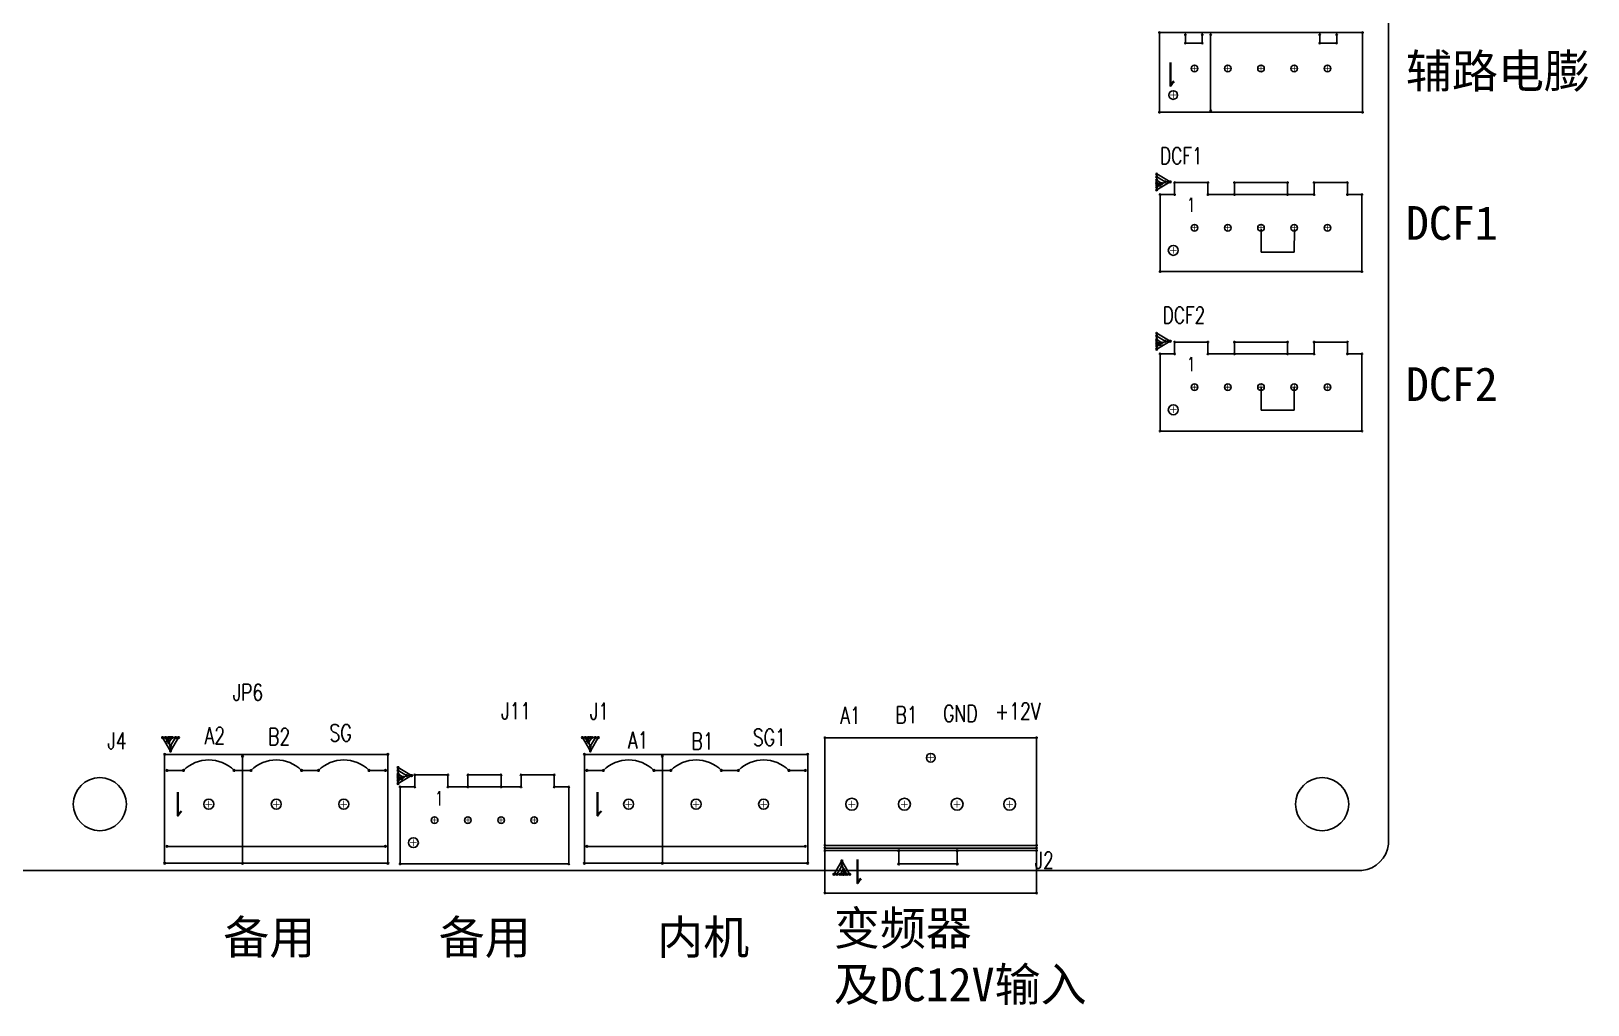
# Model space of a CAD drawing. Extents: x 2314 to 21015, y 153 to 5929.
# Drawn here: x 6420 to 11034, y 157 to 3044 of the extents above; entities that cross this region are included whole.
import ezdxf
from ezdxf.enums import TextEntityAlignment as Align

# ---------------------------------------------------------------- set-up
doc = ezdxf.new("R2010")
doc.units = 0
doc.header["$MEASUREMENT"] = 0
doc.layers.get('0').update_dxf_attribs({"linetype": 'CONTINUOUS'})
for name, color, linetype in [('BOARD_CUTOUT_00', 6, 'CONTINUOUS'), ('BOARD_OUTLINE_00', 6, 'CONTINUOUS'), ('DRIL_SYMBOL', 6, 'CONTINUOUS'), ('PART_NAME_26', 2, 'CONTINUOUS'), ('PART_TOP_2DLINE_26', 2, 'CONTINUOUS'), ('PART_TOP_COPPER_26', 2, 'CONTINUOUS'), ('PART_TOP_TEXT_26', 2, 'CONTINUOUS'), ('TAG_00', 6, 'CONTINUOUS'), ('TAG_01', 6, 'CONTINUOUS'), ('TEXT_26', 2, 'CONTINUOUS')]:
    doc.layers.add(name, color=color, linetype=linetype)
doc.styles.add('W0$254', font='simplex', dxfattribs={"width": 0.75})
doc.styles.add('W10', font='simplex', dxfattribs={"width": 0.75})

msp = doc.modelspace()

# ---------------------------------------------------------------- linework, layer by layer
at = {"linetype": 'Continuous'}
for p, q in [((10065.4, 2456.3), (10065.4, 2388.2)), ((10163.3, 2388.2), (10163.8, 2456.3)), ((10065.4, 2388.2), (10163.3, 2388.2)), ((10065, 1988.2), (10065, 1920.1)), ((10162.9, 1920.1), (10163.4, 1988.2)), ((10065, 1920.1), (10162.9, 1920.1))]:
    msp.add_line(p, q, dxfattribs=at)
at = {"color": 0}
for centre, radius, start, end in [((9763.8, 3039.3), 2, 0, 180), ((9763.8, 3039.3), 2, 180, 0), ((9840.8, 3033), 2, 0, 180), ((9840.8, 3033), 2, 180, 0), ((9840.8, 3008), 2, 0, 180), ((9840.8, 3008), 2, 180, 0), ((9890.8, 3033), 2, 0, 180), ((9890.8, 3033), 2, 180, 0), ((9890.8, 3008), 2, 0, 180), ((9890.8, 3008), 2, 180, 0), ((9915.8, 3033), 2, 0, 180), ((9915.8, 3033), 2, 180, 0), ((10239.2, 3033), 2, 0, 180), ((10239.2, 3033), 2, 180, 0), ((10239.2, 3008), 2, 0, 180), ((10239.2, 3008), 2, 180, 0), ((10289.2, 3033), 2, 0, 180), ((10289.2, 3033), 2, 180, 0), ((10289.2, 3008), 2, 0, 180), ((10289.2, 3008), 2, 180, 0), ((10366.1, 3039.3), 2, 0, 180), ((10366.1, 3039.3), 2, 180, 0), ((9868.1, 2933), 9.84, 0, 180), ((9868.1, 2933), 9.84, 180, 0), ((9966.5, 2933), 9.84, 0, 180), ((9966.5, 2933), 9.84, 180, 0), ((10065, 2933), 9.84, 0, 180), ((10065, 2933), 9.84, 180, 0), ((10163.4, 2933), 9.84, 0, 180), ((10163.4, 2933), 9.84, 180, 0), ((10261.8, 2933), 9.84, 0, 180), ((10261.8, 2933), 9.84, 180, 0), ((9805.1, 2854.3), 12.8, 0, 180), ((9805.1, 2854.3), 12.8, 180, 0), ((9763.8, 2803.1), 2, 0, 180), ((9763.8, 2803.1), 2, 180, 0), ((9915.8, 2808), 2, 0, 180), ((9915.8, 2808), 2, 180, 0), ((10366.1, 2803.1), 2, 0, 180), ((10366.1, 2803.1), 2, 180, 0), ((9755.9, 2620.3), 2.5, 0, 180), ((9755.9, 2620.3), 2.5, 180, 0), ((9755.9, 2611.7), 2.5, 0, 180), ((9755.9, 2611.7), 2.5, 180, 0), ((9755.9, 2601.7), 2.5, 0, 180), ((9755.9, 2601.7), 2.5, 180, 0), ((9755.9, 2596.7), 2.5, 0, 180), ((9755.9, 2596.7), 2.5, 180, 0), ((9755.9, 2591.7), 2.5, 0, 180), ((9755.9, 2591.7), 2.5, 180, 0), ((9755.9, 2581.7), 2.5, 0, 180), ((9755.9, 2591.7), 2, 0, 180), ((9755.9, 2591.7), 2, 180, 0), ((9755.9, 2586.7), 2, 0, 180), ((9755.9, 2586.7), 2, 180, 0), ((9765.9, 2586.7), 2.5, 0, 180), ((9765.9, 2586.7), 2.5, 180, 0), ((9765.9, 2586.7), 2, 0, 180), ((9765.9, 2586.7), 2, 180, 0), ((9770.9, 2591.7), 2.5, 0, 180), ((9770.9, 2591.7), 2.5, 180, 0), ((9780.9, 2596.7), 2.5, 0, 180), ((9780.9, 2596.7), 2.5, 180, 0), ((9780.9, 2596.7), 2, 0, 180), ((9780.9, 2596.7), 2, 180, 0), ((9795.9, 2596.7), 2.5, 0, 180), ((9795.9, 2596.7), 2.5, 180, 0), ((9795.9, 2596.7), 2, 0, 180), ((9795.9, 2596.7), 2, 180, 0), ((9809.1, 2594.5), 2, 0, 180), ((9809.1, 2594.5), 2, 180, 0), ((9907.5, 2594.5), 2, 0, 180), ((9907.5, 2594.5), 2, 180, 0), ((9986.2, 2594.5), 2, 0, 180), ((9986.2, 2594.5), 2, 180, 0), ((10143.7, 2594.5), 2, 0, 180), ((10143.7, 2594.5), 2, 180, 0), ((10222.4, 2594.5), 2, 0, 180), ((10222.4, 2594.5), 2, 180, 0), ((10320.9, 2594.5), 2, 0, 180), ((10320.9, 2594.5), 2, 180, 0), ((9755.9, 2581.7), 2.5, 180, 0), ((9755.9, 2573.1), 2.5, 0, 180), ((9755.9, 2573.1), 2.5, 180, 0), ((9765.8, 2559), 2, 0, 180), ((9765.8, 2559), 2, 180, 0), ((9809.1, 2559), 2, 0, 180), ((9809.1, 2559), 2, 180, 0), ((9907.5, 2559), 2, 0, 180), ((9907.5, 2559), 2, 180, 0), ((9986.2, 2559), 2, 0, 180), ((9986.2, 2559), 2, 180, 0), ((10143.7, 2559), 2, 0, 180), ((10143.7, 2559), 2, 180, 0), ((10222.4, 2559), 2, 0, 180), ((10222.4, 2559), 2, 180, 0), ((10320.9, 2559), 2, 0, 180), ((10320.9, 2559), 2, 180, 0), ((10364.2, 2559), 2, 0, 180), ((10364.2, 2559), 2, 180, 0), ((9868.1, 2460.6), 9.84, 0, 180), ((9868.1, 2460.6), 9.84, 180, 0), ((9966.5, 2460.6), 9.84, 0, 180), ((9966.5, 2460.6), 9.84, 180, 0), ((10065, 2460.6), 9.84, 0, 180), ((10065, 2460.6), 9.84, 180, 0), ((10163.4, 2460.6), 9.84, 0, 180), ((10163.4, 2460.6), 9.84, 180, 0), ((10261.8, 2460.6), 9.84, 0, 180), ((10261.8, 2460.6), 9.84, 180, 0), ((9805.1, 2393.7), 14.8, 0, 180), ((9805.1, 2393.7), 14.8, 180, 0), ((9765.8, 2330.7), 2, 0, 180), ((9765.8, 2330.7), 2, 180, 0), ((10364.2, 2330.7), 2, 0, 180), ((10364.2, 2330.7), 2, 180, 0), ((9755.9, 2147.9), 2.5, 0, 180), ((9755.9, 2147.9), 2.5, 180, 0), ((9755.9, 2139.3), 2.5, 0, 180), ((9755.9, 2139.3), 2.5, 180, 0), ((9755.9, 2129.3), 2.5, 0, 180), ((9755.9, 2129.3), 2.5, 180, 0), ((9755.9, 2124.3), 2.5, 0, 180), ((9755.9, 2124.3), 2.5, 180, 0), ((9780.9, 2124.3), 2.5, 0, 180), ((9780.9, 2124.3), 2.5, 180, 0), ((9780.9, 2124.3), 2, 0, 180), ((9780.9, 2124.3), 2, 180, 0), ((9795.9, 2124.3), 2.5, 0, 180), ((9795.9, 2124.3), 2.5, 180, 0), ((9795.9, 2124.3), 2, 0, 180), ((9795.9, 2124.3), 2, 180, 0), ((9809.1, 2122), 2, 0, 180), ((9907.5, 2122), 2, 0, 180), ((9986.2, 2122), 2, 0, 180), ((10143.7, 2122), 2, 0, 180), ((10222.4, 2122), 2, 0, 180), ((10320.9, 2122), 2, 0, 180), ((9755.9, 2119.3), 2.5, 0, 180), ((9755.9, 2119.3), 2.5, 180, 0), ((9755.9, 2109.3), 2.5, 0, 180), ((9755.9, 2109.3), 2.5, 180, 0), ((9755.9, 2100.6), 2.5, 0, 180), ((9755.9, 2100.6), 2.5, 180, 0), ((9755.9, 2119.3), 2, 0, 180), ((9755.9, 2119.3), 2, 180, 0), ((9755.9, 2114.3), 2, 0, 180), ((9755.9, 2114.3), 2, 180, 0), ((9765.9, 2114.3), 2.5, 0, 180), ((9765.9, 2114.3), 2.5, 180, 0), ((9765.8, 2086.6), 2, 0, 180), ((9765.8, 2086.6), 2, 180, 0), ((9765.9, 2114.3), 2, 0, 180), ((9765.9, 2114.3), 2, 180, 0), ((9770.9, 2119.3), 2.5, 0, 180), ((9770.9, 2119.3), 2.5, 180, 0), ((9809.1, 2122), 2, 180, 0), ((9809.1, 2086.6), 2, 0, 180), ((9809.1, 2086.6), 2, 180, 0), ((9907.5, 2122), 2, 180, 0), ((9907.5, 2086.6), 2, 0, 180), ((9907.5, 2086.6), 2, 180, 0), ((9986.2, 2122), 2, 180, 0), ((9986.2, 2086.6), 2, 0, 180), ((9986.2, 2086.6), 2, 180, 0), ((10143.7, 2122), 2, 180, 0), ((10143.7, 2086.6), 2, 0, 180), ((10143.7, 2086.6), 2, 180, 0), ((10222.4, 2122), 2, 180, 0), ((10222.4, 2086.6), 2, 0, 180), ((10222.4, 2086.6), 2, 180, 0), ((10320.9, 2122), 2, 180, 0), ((10320.9, 2086.6), 2, 0, 180), ((10320.9, 2086.6), 2, 180, 0), ((10364.2, 2086.6), 2, 0, 180), ((10364.2, 2086.6), 2, 180, 0), ((9868.1, 1988.2), 9.84, 0, 180), ((9868.1, 1988.2), 9.84, 180, 0), ((9966.5, 1988.2), 9.84, 0, 180), ((9966.5, 1988.2), 9.84, 180, 0), ((10065, 1988.2), 9.84, 0, 180), ((10065, 1988.2), 9.84, 180, 0), ((10163.4, 1988.2), 9.84, 0, 180), ((10163.4, 1988.2), 9.84, 180, 0), ((10261.8, 1988.2), 9.84, 0, 180), ((10261.8, 1988.2), 9.84, 180, 0), ((9805.1, 1921.2), 14.8, 0, 180), ((9805.1, 1921.2), 14.8, 180, 0), ((9765.8, 1858.2), 2, 0, 180), ((9765.8, 1858.2), 2, 180, 0), ((10364.2, 1858.2), 2, 0, 180), ((10364.2, 1858.2), 2, 180, 0), ((6809.8, 949.4), 2.5, 0, 180), ((6809.8, 949.4), 2.5, 180, 0), ((6818.5, 949.4), 2.5, 0, 180), ((6818.5, 949.4), 2.5, 180, 0), ((6823.5, 939.4), 2.5, 0, 180), ((6823.5, 939.4), 2.5, 180, 0), ((6823.5, 949.4), 2, 0, 180), ((6823.5, 949.4), 2, 180, 0), ((6823.5, 939.4), 2, 0, 180), ((6823.5, 939.4), 2, 180, 0), ((6828.5, 949.4), 2.5, 0, 180), ((6828.5, 949.4), 2.5, 180, 0), ((6828.5, 934.4), 2.5, 0, 180), ((6828.5, 934.4), 2.5, 180, 0), ((6828.5, 949.4), 2, 0, 180), ((6828.5, 949.4), 2, 180, 0), ((6833.5, 949.4), 2.5, 0, 180), ((6833.5, 949.4), 2.5, 180, 0), ((6833.5, 924.4), 2.5, 0, 180), ((6833.5, 924.4), 2.5, 180, 0), ((6833.5, 924.4), 2, 0, 180), ((6833.5, 924.4), 2, 180, 0), ((6838.5, 949.4), 2.5, 0, 180), ((6838.5, 949.4), 2.5, 180, 0), ((6848.5, 949.4), 2.5, 0, 180), ((6848.5, 949.4), 2.5, 180, 0), ((6857.1, 949.4), 2.5, 0, 180), ((6857.1, 949.4), 2.5, 180, 0), ((8053.9, 949.4), 2.5, 0, 180), ((8053.9, 949.4), 2.5, 180, 0), ((8062.6, 949.4), 2.5, 0, 180), ((8062.6, 949.4), 2.5, 180, 0), ((8067.6, 939.4), 2.5, 0, 180), ((8067.6, 939.4), 2.5, 180, 0), ((8067.6, 949.4), 2, 0, 180), ((8067.6, 949.4), 2, 180, 0), ((8067.6, 939.4), 2, 0, 180), ((8067.6, 939.4), 2, 180, 0), ((8072.6, 949.4), 2.5, 0, 180), ((8072.6, 949.4), 2.5, 180, 0), ((8072.6, 934.4), 2.5, 0, 180), ((8072.6, 934.4), 2.5, 180, 0), ((8072.6, 949.4), 2, 0, 180), ((8072.6, 949.4), 2, 180, 0), ((8077.6, 949.4), 2.5, 0, 180), ((8077.6, 949.4), 2.5, 180, 0), ((8077.6, 924.4), 2.5, 0, 180), ((8077.6, 924.4), 2.5, 180, 0), ((8077.6, 924.4), 2, 0, 180), ((8077.6, 924.4), 2, 180, 0), ((8082.6, 949.4), 2.5, 0, 180), ((8082.6, 949.4), 2.5, 180, 0), ((8092.6, 949.4), 2.5, 0, 180), ((8092.6, 949.4), 2.5, 180, 0), ((8101.2, 949.4), 2.5, 0, 180), ((8101.2, 949.4), 2.5, 180, 0), ((8772.4, 948.8), 2, 0, 180), ((8772.4, 948.8), 2, 180, 0), ((9400.1, 948.8), 2, 0, 180), ((9400.1, 948.8), 2, 180, 0), ((6816.1, 899.6), 2.5, 0, 180), ((6816.1, 899.6), 2.5, 180, 0), ((6833.5, 909.4), 2.5, 0, 180), ((6833.5, 909.4), 2.5, 180, 0), ((6833.5, 909.4), 2, 0, 180), ((6833.5, 909.4), 2, 180, 0), ((7046.9, 893.7), 2.5, 0, 180), ((7046.9, 893.7), 2.5, 180, 0), ((7477.6, 899.6), 2.5, 0, 180), ((7477.6, 899.6), 2.5, 180, 0), ((8060.2, 899.6), 2.5, 0, 180), ((8060.2, 899.6), 2.5, 180, 0), ((8077.6, 909.4), 2.5, 0, 180), ((8077.6, 909.4), 2.5, 180, 0), ((8077.6, 909.4), 2, 0, 180), ((8077.6, 909.4), 2, 180, 0), ((8291, 893.7), 2.5, 0, 180), ((8291, 893.7), 2.5, 180, 0), ((8721.7, 899.6), 2.5, 0, 180), ((8721.7, 899.6), 2.5, 180, 0), ((9086.2, 889.7), 12.8, 0, 180), ((9086.2, 889.7), 12.8, 180, 0), ((6823.2, 851.9), 2.5, 0, 180), ((6823.2, 851.9), 2.5, 180, 0), ((6871.9, 851.9), 2.5, 0, 180), ((6871.9, 851.9), 2.5, 180, 0), ((7021.9, 851.9), 2.5, 0, 180), ((7021.9, 851.9), 2.5, 180, 0), ((7071.9, 851.9), 2.5, 0, 180), ((7071.9, 851.9), 2.5, 180, 0), ((7221.9, 851.9), 2.5, 0, 180), ((7221.9, 851.9), 2.5, 180, 0), ((7271.9, 851.9), 2.5, 0, 180), ((7271.9, 851.9), 2.5, 180, 0), ((7421.9, 851.9), 2.5, 0, 180), ((7421.9, 851.9), 2.5, 180, 0), ((7470.5, 851.9), 2.5, 0, 180), ((7470.5, 851.9), 2.5, 180, 0), ((7507.8, 860.5), 2.5, 0, 180), ((7507.8, 860.5), 2.5, 180, 0), ((7507.8, 851.9), 2.5, 0, 180), ((7507.8, 851.9), 2.5, 180, 0), ((7507.8, 841.9), 2.5, 0, 180), ((7507.8, 841.9), 2.5, 180, 0), ((7507.8, 836.9), 2.5, 0, 180), ((7507.8, 836.9), 2.5, 180, 0), ((7507.8, 831.9), 2.5, 0, 180), ((7507.8, 831.9), 2.5, 180, 0), ((7507.8, 831.9), 2, 0, 180), ((7507.8, 831.9), 2, 180, 0), ((7522.8, 831.9), 2.5, 0, 180), ((7522.8, 831.9), 2.5, 180, 0), ((7532.8, 836.9), 2.5, 0, 180), ((7532.8, 836.9), 2.5, 180, 0), ((7532.8, 836.9), 2, 0, 180), ((7532.8, 836.9), 2, 180, 0), ((7547.8, 836.9), 2.5, 0, 180), ((7547.8, 836.9), 2.5, 180, 0), ((7547.8, 836.9), 2, 0, 180), ((7547.8, 836.9), 2, 180, 0), ((7557.1, 838.6), 2, 0, 180), ((7557.1, 838.6), 2, 180, 0), ((7655.5, 838.6), 2, 0, 180), ((7655.5, 838.6), 2, 180, 0), ((7714.6, 838.6), 2, 0, 180), ((7714.6, 838.6), 2, 180, 0), ((7813, 838.6), 2, 0, 180), ((7813, 838.6), 2, 180, 0), ((7872.1, 838.6), 2, 0, 180), ((7872.1, 838.6), 2, 180, 0), ((7970.5, 838.6), 2, 0, 180), ((7970.5, 838.6), 2, 180, 0), ((8067.3, 851.9), 2.5, 0, 180), ((8067.3, 851.9), 2.5, 180, 0), ((8116, 851.9), 2.5, 0, 180), ((8116, 851.9), 2.5, 180, 0), ((8266, 851.9), 2.5, 0, 180), ((8266, 851.9), 2.5, 180, 0), ((8316, 851.9), 2.5, 0, 180), ((8316, 851.9), 2.5, 180, 0), ((8466, 851.9), 2.5, 0, 180), ((8466, 851.9), 2.5, 180, 0), ((8516, 851.9), 2.5, 0, 180), ((8516, 851.9), 2.5, 180, 0), ((8666, 851.9), 2.5, 0, 180), ((8666, 851.9), 2.5, 180, 0), ((8714.6, 851.9), 2.5, 0, 180), ((8714.6, 851.9), 2.5, 180, 0), ((7507.8, 821.9), 2.5, 0, 180), ((7507.8, 821.9), 2.5, 180, 0), ((7507.8, 813.2), 2.5, 0, 180), ((7507.8, 813.2), 2.5, 180, 0), ((7507.8, 826.9), 2, 0, 180), ((7507.8, 826.9), 2, 180, 0), ((7513.8, 803.1), 2, 0, 180), ((7513.8, 803.1), 2, 180, 0), ((7517.8, 826.9), 2.5, 0, 180), ((7517.8, 826.9), 2.5, 180, 0), ((7517.8, 826.9), 2, 0, 180), ((7517.8, 826.9), 2, 180, 0), ((7557.1, 803.1), 2, 0, 180), ((7557.1, 803.1), 2, 180, 0), ((7655.5, 803.1), 2, 0, 180), ((7655.5, 803.1), 2, 180, 0), ((7714.6, 803.1), 2, 0, 180), ((7714.6, 803.1), 2, 180, 0), ((7813, 803.1), 2, 0, 180), ((7813, 803.1), 2, 180, 0), ((7872.1, 803.1), 2, 0, 180), ((7872.1, 803.1), 2, 180, 0), ((7970.5, 803.1), 2, 0, 180), ((7970.5, 803.1), 2, 180, 0), ((8013.8, 803.1), 2, 0, 180), ((8013.8, 803.1), 2, 180, 0), ((6946.9, 751.9), 14.8, 0, 180), ((6946.9, 751.9), 14.8, 180, 0), ((7146.9, 751.9), 14.8, 0, 180), ((7146.9, 751.9), 14.8, 180, 0), ((7346.9, 751.9), 14.8, 0, 180), ((7346.9, 751.9), 14.8, 180, 0), ((8191, 751.9), 14.8, 0, 180), ((8191, 751.9), 14.8, 180, 0), ((8391, 751.9), 14.8, 0, 180), ((8391, 751.9), 14.8, 180, 0), ((8591, 751.9), 14.8, 0, 180), ((8591, 751.9), 14.8, 180, 0), ((8852.4, 751.9), 17.7, 0, 180), ((8852.4, 751.9), 17.7, 180, 0), ((9008.3, 751.9), 17.7, 0, 180), ((9008.3, 751.9), 17.7, 180, 0), ((9164.2, 751.9), 17.7, 0, 180), ((9164.2, 751.9), 17.7, 180, 0), ((9320.1, 751.9), 17.7, 0, 180), ((9320.1, 751.9), 17.7, 180, 0), ((7616.1, 704.7), 9.84, 0, 180), ((7616.1, 704.7), 9.84, 180, 0), ((7714.6, 704.7), 9.84, 0, 180), ((7714.6, 704.7), 9.84, 180, 0), ((7813, 704.7), 9.84, 0, 180), ((7813, 704.7), 9.84, 180, 0), ((7911.4, 704.7), 9.84, 0, 180), ((7911.4, 704.7), 9.84, 180, 0), ((7553.2, 637.8), 14.8, 0, 180), ((6823.2, 626.9), 2.5, 0, 180), ((6823.2, 626.9), 2.5, 180, 0), ((7470.5, 626.9), 2.5, 0, 180), ((7470.5, 626.9), 2.5, 180, 0), ((7553.2, 637.8), 14.8, 180, 0), ((8067.3, 626.9), 2.5, 0, 180), ((8067.3, 626.9), 2.5, 180, 0), ((8714.6, 626.9), 2.5, 0, 180), ((8714.6, 626.9), 2.5, 180, 0), ((8772.4, 629.9), 2, 0, 180), ((8772.4, 629.9), 2, 180, 0), ((8772.4, 621.9), 2, 0, 180), ((8772.4, 621.9), 2, 180, 0), ((8772.4, 614.2), 2, 0, 180), ((8772.4, 614.2), 2, 180, 0), ((8991.6, 614.2), 2.5, 0, 180), ((8991.6, 614.2), 2.5, 180, 0), ((9164.8, 614.2), 2.5, 0, 180), ((9164.8, 614.2), 2.5, 180, 0), ((9400.1, 629.9), 2, 0, 180), ((9400.1, 629.9), 2, 180, 0), ((9400.1, 621.9), 2, 0, 180), ((9400.1, 621.9), 2, 180, 0), ((9400.1, 614.2), 2, 0, 180), ((9400.1, 614.2), 2, 180, 0), ((6816.1, 576.8), 2.5, 0, 180), ((6816.1, 576.8), 2.5, 180, 0), ((7046.9, 576.8), 2.5, 0, 180), ((7046.9, 576.8), 2.5, 180, 0), ((7477.6, 576.8), 2.5, 0, 180), ((7477.6, 576.8), 2.5, 180, 0), ((7513.8, 574.8), 2, 0, 180), ((7513.8, 574.8), 2, 180, 0), ((8013.8, 574.8), 2, 0, 180), ((8013.8, 574.8), 2, 180, 0), ((8060.2, 576.8), 2.5, 0, 180), ((8060.2, 576.8), 2.5, 180, 0), ((8291, 576.8), 2.5, 0, 180), ((8291, 576.8), 2.5, 180, 0), ((8721.7, 576.8), 2.5, 0, 180), ((8721.7, 576.8), 2.5, 180, 0), ((8822.8, 583.8), 2.5, 0, 180), ((8822.8, 583.8), 2.5, 180, 0), ((8822.8, 568.8), 2.5, 0, 180), ((8822.8, 568.8), 2.5, 180, 0), ((8822.8, 583.8), 2, 0, 180), ((8822.8, 583.8), 2, 180, 0), ((8822.8, 568.8), 2, 0, 180), ((8822.8, 568.8), 2, 180, 0), ((8827.8, 558.8), 2.5, 0, 180), ((8827.8, 558.8), 2.5, 180, 0), ((8832.8, 553.8), 2.5, 0, 180), ((8832.8, 553.8), 2.5, 180, 0), ((8832.8, 553.8), 2, 0, 180), ((8832.8, 553.8), 2, 180, 0), ((8991.6, 574.8), 2.5, 0, 180), ((8991.6, 574.8), 2.5, 180, 0), ((9164.8, 574.8), 2.5, 0, 180), ((9164.8, 574.8), 2.5, 180, 0), ((8799.1, 543.8), 2.5, 0, 180), ((8799.1, 543.8), 2.5, 180, 0), ((8807.8, 543.8), 2.5, 0, 180), ((8807.8, 543.8), 2.5, 180, 0), ((8817.8, 543.8), 2.5, 0, 180), ((8817.8, 543.8), 2.5, 180, 0), ((8822.8, 543.8), 2.5, 0, 180), ((8822.8, 543.8), 2.5, 180, 0), ((8827.8, 543.8), 2.5, 0, 180), ((8827.8, 543.8), 2.5, 180, 0), ((8827.8, 543.8), 2, 0, 180), ((8827.8, 543.8), 2, 180, 0), ((8832.8, 543.8), 2, 0, 180), ((8832.8, 543.8), 2, 180, 0), ((8837.8, 543.8), 2.5, 0, 180), ((8837.8, 543.8), 2.5, 180, 0), ((8846.4, 543.8), 2.5, 0, 180), ((8846.4, 543.8), 2.5, 180, 0), ((8772.4, 488.2), 2, 0, 180), ((8772.4, 488.2), 2, 180, 0), ((9400.1, 488.2), 2, 0, 180), ((9400.1, 488.2), 2, 180, 0)]:
    msp.add_arc(centre, radius, start, end, dxfattribs=at)
at = {"layer": 'BOARD_CUTOUT_00', "color": 0}
for centre, start, end in [((6624, 751.9), 0, 180), ((10246.1, 751.9), 0, 180), ((6624, 751.9), 180, 0), ((10246.1, 751.9), 180, 0)]:
    msp.add_arc(centre, 78.7, start, end, dxfattribs=at)
at = {"layer": 'BOARD_OUTLINE_00', "color": 0}
for p, q in [((10442.9, 633.8), (10442.9, 5397.6)), ((3435, 555.1), (10364.2, 555.1))]:
    msp.add_line(p, q, dxfattribs=at)
msp.add_arc((10354.4, 643.6), 89, 276.3, 353.7, dxfattribs=at)
at = {"layer": 'DRIL_SYMBOL', "color": 0, "const_width": 2}
for points in [[(9878.1, 2933), (9858.1, 2933)], [(9868.1, 2943), (9868.1, 2923)], [(9976.5, 2933), (9956.5, 2933)], [(9966.5, 2943), (9966.5, 2923)], [(10075, 2933), (10055, 2933)], [(10065, 2943), (10065, 2923)], [(10173.4, 2933), (10153.4, 2933)], [(10163.4, 2943), (10163.4, 2923)], [(10271.8, 2933), (10251.8, 2933)], [(10261.8, 2943), (10261.8, 2923)], [(9805.1, 2864.3), (9805.1, 2844.3)], [(9815.1, 2854.3), (9795.1, 2854.3)], [(9858.1, 2460.6), (9878.1, 2460.6)], [(9868.1, 2450.6), (9868.1, 2470.6)], [(9956.5, 2460.6), (9976.5, 2460.6)], [(9966.5, 2450.6), (9966.5, 2470.6)], [(10055, 2460.6), (10075, 2460.6)], [(10065, 2450.6), (10065, 2470.6)], [(10153.4, 2460.6), (10173.4, 2460.6)], [(10163.4, 2450.6), (10163.4, 2470.6)], [(10251.8, 2460.6), (10271.8, 2460.6)], [(10261.8, 2450.6), (10261.8, 2470.6)], [(9805.1, 2383.7), (9805.1, 2403.7)], [(9795.1, 2393.7), (9815.1, 2393.7)], [(9858.1, 1988.2), (9878.1, 1988.2)], [(9868.1, 1978.2), (9868.1, 1998.2)], [(9956.5, 1988.2), (9976.5, 1988.2)], [(9966.5, 1978.2), (9966.5, 1998.2)], [(10055, 1988.2), (10075, 1988.2)], [(10065, 1978.2), (10065, 1998.2)], [(10153.4, 1988.2), (10173.4, 1988.2)], [(10163.4, 1978.2), (10163.4, 1998.2)], [(10251.8, 1988.2), (10271.8, 1988.2)], [(10261.8, 1978.2), (10261.8, 1998.2)], [(9795.1, 1921.2), (9815.1, 1921.2)], [(9805.1, 1911.2), (9805.1, 1931.2)], [(9096.2, 889.7), (9076.2, 889.7)], [(9086.2, 899.7), (9086.2, 879.7)], [(6956.9, 751.9), (6936.9, 751.9)], [(6946.9, 761.9), (6946.9, 741.9)], [(7156.9, 751.9), (7136.9, 751.9)], [(7146.9, 761.9), (7146.9, 741.9)], [(7356.9, 751.9), (7336.9, 751.9)], [(7346.9, 761.9), (7346.9, 741.9)], [(8201, 751.9), (8181, 751.9)], [(8191, 761.9), (8191, 741.9)], [(8401, 751.9), (8381, 751.9)], [(8391, 761.9), (8391, 741.9)], [(8601, 751.9), (8581, 751.9)], [(8591, 761.9), (8591, 741.9)], [(8862.4, 751.9), (8842.4, 751.9)], [(8852.4, 761.9), (8852.4, 741.9)], [(9018.3, 751.9), (8998.3, 751.9)], [(9008.3, 761.9), (9008.3, 741.9)], [(9174.2, 751.9), (9154.2, 751.9)], [(9164.2, 761.9), (9164.2, 741.9)], [(9330.1, 751.9), (9310.1, 751.9)], [(9320.1, 761.9), (9320.1, 741.9)], [(7606.1, 704.7), (7626.1, 704.7)], [(7616.1, 694.7), (7616.1, 714.7)], [(7704.6, 704.7), (7724.6, 704.7)], [(7714.6, 694.7), (7714.6, 714.7)], [(7803, 704.7), (7823, 704.7)], [(7813, 694.7), (7813, 714.7)], [(7901.4, 704.7), (7921.4, 704.7)], [(7911.4, 694.7), (7911.4, 714.7)], [(7553.2, 627.8), (7553.2, 647.8)], [(7543.2, 637.8), (7563.2, 637.8)]]:
    msp.add_lwpolyline(points, dxfattribs=at)
at = {"layer": 'PART_TOP_2DLINE_26', "color": 0}
for p, q in [((9763.8, 2803.1), (9763.8, 3039.3)), ((9763.8, 3039.3), (10366.1, 3039.3)), ((9840.8, 3008), (9840.8, 3033)), ((9890.8, 3008), (9840.8, 3008)), ((9890.8, 3033), (9890.8, 3008)), ((9915.8, 2808), (9915.8, 3033)), ((10239.2, 3033), (10239.2, 3008)), ((10239.2, 3008), (10289.2, 3008)), ((10289.2, 3008), (10289.2, 3033)), ((10366.1, 3039.3), (10366.1, 2803.1)), ((10366.1, 2803.1), (9763.8, 2803.1)), ((9795.9, 2596.7), (9755.9, 2620.3)), ((9755.9, 2620.3), (9755.9, 2573.1)), ((9780.9, 2596.7), (9755.9, 2611.7)), ((9755.9, 2611.7), (9755.9, 2601.7)), ((9755.9, 2591.7), (9755.9, 2601.7)), ((9755.9, 2601.7), (9755.9, 2596.7)), ((9755.9, 2601.7), (9770.9, 2591.7)), ((9755.9, 2596.7), (9765.9, 2586.7)), ((9755.9, 2591.7), (9755.9, 2596.7)), ((9755.9, 2596.7), (9755.9, 2581.7)), ((9755.9, 2573.1), (9795.9, 2596.7)), ((9755.9, 2586.7), (9755.9, 2591.7)), ((9770.9, 2591.7), (9755.9, 2591.7)), ((9765.9, 2586.7), (9755.9, 2586.7)), ((9755.9, 2581.7), (9765.9, 2586.7)), ((9765.9, 2586.7), (9780.9, 2596.7)), ((9765.9, 2586.7), (9770.9, 2591.7)), ((9770.9, 2591.7), (9765.9, 2586.7)), ((9795.9, 2596.7), (9780.9, 2596.7)), ((9809.1, 2559), (9809.1, 2594.5)), ((9809.1, 2594.5), (9907.5, 2594.5)), ((9907.5, 2594.5), (9907.5, 2559)), ((10222.4, 2559), (10222.4, 2594.5)), ((10222.4, 2594.5), (10320.9, 2594.5)), ((10320.9, 2594.5), (10320.9, 2559)), ((9765.8, 2559), (9809.1, 2559)), ((9765.8, 2330.7), (9765.8, 2559)), ((9907.5, 2559), (10222.4, 2559)), ((10320.9, 2559), (10364.2, 2559)), ((10364.2, 2559), (10364.2, 2330.7)), ((10364.2, 2330.7), (9765.8, 2330.7)), ((9795.9, 2124.3), (9755.9, 2147.9)), ((9755.9, 2147.9), (9755.9, 2100.6)), ((9780.9, 2124.3), (9755.9, 2139.3)), ((9755.9, 2139.3), (9755.9, 2129.3)), ((9755.9, 2119.3), (9755.9, 2129.3)), ((9755.9, 2129.3), (9755.9, 2124.3)), ((9755.9, 2129.3), (9770.9, 2119.3)), ((9755.9, 2124.3), (9765.9, 2114.3)), ((9755.9, 2119.3), (9755.9, 2124.3)), ((9755.9, 2124.3), (9755.9, 2109.3)), ((9755.9, 2100.6), (9795.9, 2124.3)), ((9765.9, 2114.3), (9780.9, 2124.3)), ((9795.9, 2124.3), (9780.9, 2124.3)), ((9755.9, 2114.3), (9755.9, 2119.3)), ((9770.9, 2119.3), (9755.9, 2119.3)), ((9765.9, 2114.3), (9755.9, 2114.3)), ((9755.9, 2109.3), (9765.9, 2114.3)), ((9765.8, 2086.6), (9809.1, 2086.6)), ((9765.8, 1858.2), (9765.8, 2086.6)), ((9765.9, 2114.3), (9770.9, 2119.3)), ((9770.9, 2119.3), (9765.9, 2114.3)), ((9809.1, 2086.6), (9809.1, 2122)), ((9809.1, 2122), (9907.5, 2122)), ((9907.5, 2122), (9907.5, 2086.6)), ((9907.5, 2086.6), (10222.4, 2086.6)), ((10222.4, 2086.6), (10222.4, 2122)), ((10222.4, 2122), (10320.9, 2122)), ((10320.9, 2122), (10320.9, 2086.6)), ((10320.9, 2086.6), (10364.2, 2086.6)), ((10364.2, 2086.6), (10364.2, 1858.2)), ((10364.2, 1858.2), (9765.8, 1858.2)), ((6857.1, 949.4), (6809.8, 949.4)), ((6809.8, 949.4), (6833.5, 909.4)), ((6833.5, 949.4), (6818.5, 949.4)), ((6818.5, 949.4), (6823.5, 939.4)), ((6823.5, 939.4), (6823.5, 949.4)), ((6823.5, 949.4), (6828.5, 949.4)), ((6833.5, 949.4), (6823.5, 939.4)), ((6823.5, 939.4), (6828.5, 934.4)), ((6828.5, 934.4), (6823.5, 939.4)), ((6823.5, 939.4), (6833.5, 924.4)), ((6828.5, 949.4), (6838.5, 949.4)), ((6828.5, 934.4), (6828.5, 949.4)), ((6828.5, 949.4), (6833.5, 949.4)), ((6838.5, 949.4), (6828.5, 934.4)), ((6838.5, 949.4), (6833.5, 949.4)), ((6833.5, 924.4), (6848.5, 949.4)), ((6833.5, 909.4), (6857.1, 949.4)), ((6833.5, 909.4), (6833.5, 924.4)), ((6848.5, 949.4), (6838.5, 949.4)), ((8101.2, 949.4), (8053.9, 949.4)), ((8053.9, 949.4), (8077.6, 909.4)), ((8077.6, 949.4), (8062.6, 949.4)), ((8062.6, 949.4), (8067.6, 939.4)), ((8067.6, 939.4), (8067.6, 949.4)), ((8067.6, 949.4), (8072.6, 949.4)), ((8077.6, 949.4), (8067.6, 939.4)), ((8067.6, 939.4), (8072.6, 934.4)), ((8072.6, 934.4), (8067.6, 939.4)), ((8067.6, 939.4), (8077.6, 924.4)), ((8072.6, 949.4), (8082.6, 949.4)), ((8072.6, 934.4), (8072.6, 949.4)), ((8072.6, 949.4), (8077.6, 949.4)), ((8082.6, 949.4), (8072.6, 934.4)), ((8082.6, 949.4), (8077.6, 949.4)), ((8077.6, 924.4), (8092.6, 949.4)), ((8077.6, 909.4), (8101.2, 949.4)), ((8077.6, 909.4), (8077.6, 924.4)), ((8092.6, 949.4), (8082.6, 949.4)), ((9400.1, 948.8), (8772.4, 948.8)), ((8772.4, 948.8), (8772.4, 488.2)), ((9400.1, 488.2), (9400.1, 948.8)), ((7477.6, 899.6), (6816.1, 899.6)), ((6816.1, 899.6), (6816.1, 576.8)), ((7046.9, 576.8), (7046.9, 893.7)), ((7477.6, 576.8), (7477.6, 899.6)), ((8721.7, 899.6), (8060.2, 899.6)), ((8060.2, 899.6), (8060.2, 576.8)), ((8291, 576.8), (8291, 893.7)), ((8721.7, 576.8), (8721.7, 899.6)), ((6871.9, 851.9), (6823.2, 851.9)), ((7071.9, 851.9), (7021.9, 851.9)), ((7271.9, 851.9), (7221.9, 851.9)), ((7470.5, 851.9), (7421.9, 851.9)), ((7547.8, 836.9), (7507.8, 860.5)), ((7507.8, 860.5), (7507.8, 813.2)), ((7532.8, 836.9), (7507.8, 851.9)), ((7507.8, 851.9), (7507.8, 841.9)), ((7507.8, 831.9), (7507.8, 841.9)), ((7507.8, 841.9), (7507.8, 836.9)), ((7507.8, 841.9), (7522.8, 831.9)), ((7507.8, 836.9), (7517.8, 826.9)), ((7507.8, 831.9), (7507.8, 836.9)), ((7507.8, 836.9), (7507.8, 821.9)), ((7507.8, 813.2), (7547.8, 836.9)), ((7507.8, 826.9), (7507.8, 831.9)), ((7522.8, 831.9), (7507.8, 831.9)), ((7517.8, 826.9), (7532.8, 836.9)), ((7517.8, 826.9), (7522.8, 831.9)), ((7522.8, 831.9), (7517.8, 826.9)), ((7547.8, 836.9), (7532.8, 836.9)), ((7557.1, 803.1), (7557.1, 838.6)), ((7557.1, 838.6), (7655.5, 838.6)), ((7655.5, 838.6), (7655.5, 803.1)), ((7872.1, 803.1), (7872.1, 838.6)), ((7872.1, 838.6), (7970.5, 838.6)), ((7970.5, 838.6), (7970.5, 803.1)), ((8116, 851.9), (8067.3, 851.9)), ((8316, 851.9), (8266, 851.9)), ((8516, 851.9), (8466, 851.9)), ((8714.6, 851.9), (8666, 851.9)), ((7517.8, 826.9), (7507.8, 826.9)), ((7507.8, 821.9), (7517.8, 826.9)), ((7513.8, 803.1), (7557.1, 803.1)), ((7513.8, 574.8), (7513.8, 803.1)), ((7655.5, 803.1), (7872.1, 803.1)), ((7970.5, 803.1), (8013.8, 803.1)), ((8013.8, 803.1), (8013.8, 574.8)), ((6823.2, 626.9), (7470.5, 626.9)), ((8067.3, 626.9), (8714.6, 626.9)), ((8772.4, 629.9), (9400.1, 629.9)), ((8772.4, 621.9), (9400.1, 621.9)), ((8772.4, 614.2), (9400.1, 614.2)), ((6816.1, 576.8), (7477.6, 576.8)), ((8013.8, 574.8), (7513.8, 574.8)), ((8060.2, 576.8), (8721.7, 576.8)), ((8822.8, 583.8), (8799.1, 543.8)), ((8822.8, 568.8), (8807.8, 543.8)), ((8817.8, 543.8), (8827.8, 558.8)), ((8846.4, 543.8), (8822.8, 583.8)), ((8822.8, 583.8), (8822.8, 568.8)), ((8832.8, 553.8), (8822.8, 568.8)), ((8822.8, 543.8), (8832.8, 553.8)), ((8832.8, 553.8), (8827.8, 558.8)), ((8827.8, 558.8), (8832.8, 553.8)), ((8827.8, 558.8), (8827.8, 543.8)), ((8832.8, 553.8), (8832.8, 543.8)), ((8837.8, 543.8), (8832.8, 553.8)), ((8799.1, 543.8), (8846.4, 543.8)), ((8807.8, 543.8), (8817.8, 543.8)), ((8827.8, 543.8), (8817.8, 543.8)), ((8817.8, 543.8), (8822.8, 543.8)), ((8827.8, 543.8), (8822.8, 543.8)), ((8822.8, 543.8), (8837.8, 543.8)), ((8832.8, 543.8), (8827.8, 543.8)), ((8772.4, 488.2), (9400.1, 488.2))]:
    msp.add_line(p, q, dxfattribs=at)
for centre in [(6946.9, 776.9), (7146.9, 776.9), (7346.9, 776.9), (8191, 776.9), (8391, 776.9), (8591, 776.9)]:
    msp.add_arc(centre, 106.1, 45, 135, dxfattribs=at)
at = {"layer": 'PART_TOP_COPPER_26', "color": 0}
for p, q in [((9986.2, 2594.5), (10143.7, 2594.5)), ((9986.2, 2559), (9986.2, 2594.5)), ((10143.7, 2594.5), (10143.7, 2559)), ((10143.7, 2559), (9986.2, 2559)), ((9986.2, 2122), (10143.7, 2122)), ((9986.2, 2086.6), (9986.2, 2122)), ((10143.7, 2086.6), (9986.2, 2086.6)), ((10143.7, 2122), (10143.7, 2086.6)), ((7714.6, 838.6), (7813, 838.6)), ((7714.6, 803.1), (7714.6, 838.6)), ((7813, 838.6), (7813, 803.1)), ((7813, 803.1), (7714.6, 803.1)), ((8991.6, 574.8), (8991.6, 614.2)), ((8991.6, 614.2), (9164.8, 614.2)), ((9164.8, 614.2), (9164.8, 574.8)), ((9164.8, 574.8), (8991.6, 574.8))]:
    msp.add_line(p, q, dxfattribs=at)
at = {"layer": 'TAG_00', "color": 0}
for p, q in [((9868.1, 2933), (9868.1, 2933)), ((9868.1, 2460.6), (9868.1, 2460.6)), ((9868.1, 1988.2), (9868.1, 1988.2)), ((6946.9, 751.9), (6946.9, 751.9)), ((8191, 751.9), (8191, 751.9)), ((8852.4, 751.9), (8852.4, 751.9)), ((7616.1, 704.7), (7616.1, 704.7))]:
    msp.add_line(p, q, dxfattribs=at)
at = {"layer": 'TAG_01', "color": 0}
for p, q in [((9868.1, 2933), (9868.1, 2933)), ((9868.1, 2460.6), (9868.1, 2460.6)), ((9868.1, 1988.2), (9868.1, 1988.2)), ((6946.9, 751.9), (6946.9, 751.9)), ((8191, 751.9), (8191, 751.9)), ((8852.4, 751.9), (8852.4, 751.9)), ((7616.1, 704.7), (7616.1, 704.7))]:
    msp.add_line(p, q, dxfattribs=at)

# ---------------------------------------------------------------- texts
at = {"linetype": 'Continuous', "attachment_point": 1}
for s, insert, char_height, width in [('{\\fSimSun|b0|i0|c134|p2;辅路电膨}', (10494.3, 2975.2), 100, 603.074), ('{\\fSimSun|b0|i0|c134|p2;\\H100x;DCF1}', (10494.3, 2525.1), 1, 570.658), ('{\\fSimSun|b0|i0|c134|p2;\\H100x;DCF2}', (10494.3, 2047.2), 1, 489.781), ('{\\fSimSun|b0|i0|c134|p2;备用}', (7628.2, 407.5), 100, 445.723)]:
    msp.add_mtext(s, dxfattribs=dict(at, insert=insert, char_height=char_height, width=width))
at = {"color": 0, "linetype": 'Continuous', "char_height": 100, "attachment_point": 1}
for s, insert, width in [('{\\fSimSun|b0|i0|c134|p2;备用}', (6989.7, 407.5), 355.155), ('{\\fSimSun|b0|i0|c134|p2;内机}', (8275.6, 407.5), 749.53), ('{\\fSimSun|b0|i0|c134|p2;变频器\\P及DC12V输入}', (8798.9, 434.4), 800.695)]:
    msp.add_mtext(s, dxfattribs=dict(at, insert=insert, width=width))
at = {"layer": 'PART_NAME_26', "color": 0, "style": 'W10', "width": 0.75}
for s, p in [('DCF1', (9765.8, 2649.6)), ('DCF2', (9773.6, 2177.1)), ('JP6', (7017.7, 1059)), ('J11', (7813, 1003.9))]:
    msp.add_text(s, height=49, dxfattribs=at).set_placement(p)
for s, p in [('J1', (8132.6, 1051.9)), ('J4', (6702.8, 964.5)), ('J2', (9450.8, 610.2))]:
    msp.add_text(s, height=49, dxfattribs=at).set_placement(p, align=Align.TOP_RIGHT)
at = {"layer": 'PART_TOP_TEXT_26', "color": 0, "style": 'W10', "width": 0.75}
for p in [(9821.2, 2951.1), (6879.9, 787.4), (8124, 787.4), (8893.6, 587.7)]:
    msp.add_text('1', height=70, rotation=180, dxfattribs=at).set_placement(p)
for p in [(9844.5, 2507.9), (9844.5, 2035.4), (7616.1, 748)]:
    msp.add_text('1', height=42, dxfattribs=at).set_placement(p)
at = {"layer": 'TEXT_26', "color": 0, "style": 'W0$254', "width": 0.75}
for s, p in [('A1', (8818.1, 990.4)), ('B1', (8981.4, 991.7)), ('GND', (9122.9, 995.9)), ('+12V', (9276.9, 1002.5)), ('A2', (6934.2, 929.9)), ('B2', (7122.4, 927)), ('SG', (7304.5, 938.2)), ('SG1', (8559.1, 925)), ('A1', (8188.7, 916.6)), ('B1', (8377, 913.8))]:
    msp.add_text(s, height=50, dxfattribs=at).set_placement(p)

doc.saveas('drawing.dxf')
